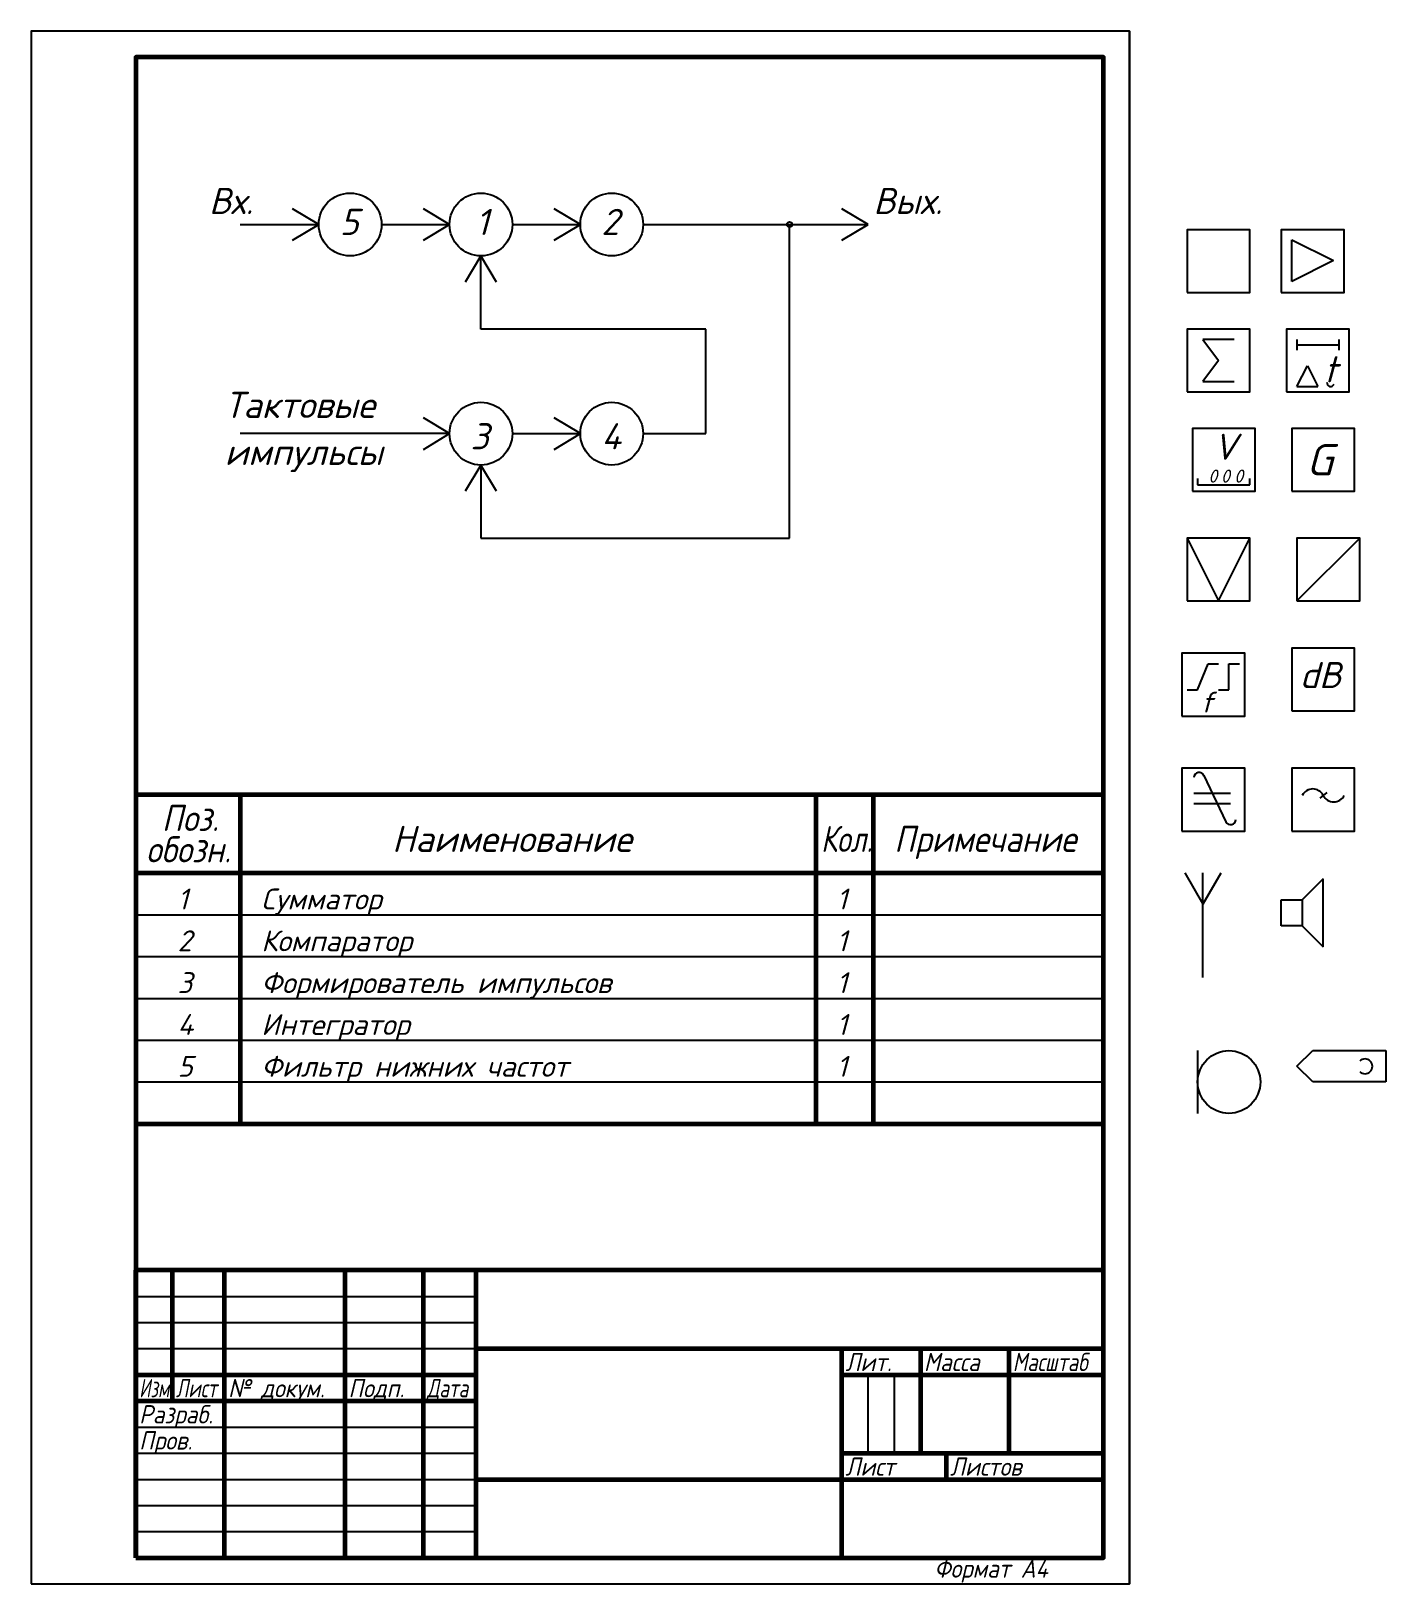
# Model space of a CAD drawing. Header units: millimetres. Extents: x 0 to 259, y 0 to 297.
import ezdxf

# ---------------------------------------------------------------- set-up
doc = ezdxf.new("R2010")
doc.units = ezdxf.units.MM
doc.header["$LTSCALE"] = 0.5
doc.layers.get('Defpoints').update_dxf_attribs({"color": 5})
doc.styles.get("Standard").update_dxf_attribs({"font": 'isocpeui.ttf', "width": 0.9})

# ---------------------------------------------------------------- blocks, each defined once
blk = doc.blocks.new('Ugo1')
at = {"lineweight": -3}
blk.add_lwpolyline([(0, -6), (12, -6), (12, 6), (0, 6)], close=True, dxfattribs=at)
blk = doc.blocks.new('Ugo2')
at = {"lineweight": -3}
for p, q in [((2, -3.91), (2, 4.09)), ((2, 4.09), (10, 0.09)), ((10, 0.09), (2, -3.91))]:
    blk.add_line(p, q, dxfattribs=at)
blk.add_lwpolyline([(0, -6), (12, -6), (12, 6), (0, 6)], close=True, dxfattribs=at)
blk = doc.blocks.new('Ugo3')
at = {"lineweight": -3}
for p, q in [((9, 4), (3, 4)), ((3, 4), (6, 0)), ((6, 0), (3, -4)), ((3, -4), (9, -4))]:
    blk.add_line(p, q, dxfattribs=at)
blk.add_lwpolyline([(0, -6), (12, -6), (12, 6), (0, 6)], close=True, dxfattribs=at)
blk = doc.blocks.new('Ugo4')
at = {"lineweight": -3}
for p, q in [((2, 4), (2, 2)), ((2, 3), (10, 3)), ((10, 4), (10, 2)), ((2, -5), (4, -1)), ((4, -1), (6, -5)), ((2, -5), (6, -5))]:
    blk.add_line(p, q, dxfattribs=at)
blk.add_lwpolyline([(0, -6), (12, -6), (12, 6), (0, 6)], close=True, dxfattribs=at)
blk.add_arc((8.42, -4.29), 0.696, 170.1237, 339.9969, dxfattribs=at)
blk.add_text('t', height=5, dxfattribs=at).set_placement((7.18, -4.18))
blk = doc.blocks.new('Ugo5')
at = {"lineweight": -3}
for p, q in [((1, -3.59), (1, -4.78)), ((1, -4.78), (11, -4.78)), ((11, -4.78), (11, -3.59))]:
    blk.add_line(p, q, dxfattribs=at)
blk.add_lwpolyline([(0, -6), (12, -6), (12, 6), (0, 6)], close=True, dxfattribs=at)
for s, height, p in [('V', 5, (4, 0)), ('0', 2.5, (3.05, -4.37)), ('0', 2.5, (5.46, -4.37)), ('0', 2.5, (8, -4.37))]:
    blk.add_text(s, height=height, dxfattribs=at).set_placement(p)
blk = doc.blocks.new('Ugo6')
at = {"lineweight": -3}
blk.add_lwpolyline([(0, -6), (12, -6), (12, 6), (0, 6)], close=True, dxfattribs=at)
blk.add_text('G', height=6, dxfattribs=at).set_placement((2.78, -2.98))
blk = doc.blocks.new('Ugo7')
at = {"lineweight": -3}
for p, q in [((0, 6), (6, -6)), ((6, -6), (12, 6))]:
    blk.add_line(p, q, dxfattribs=at)
blk.add_lwpolyline([(0, -6), (12, -6), (12, 6), (0, 6)], close=True, dxfattribs=at)
blk = doc.blocks.new('Ugo8')
at = {"lineweight": -3}
blk.add_line((0, -6), (12, 6), dxfattribs=at)
blk.add_lwpolyline([(0, -6), (12, -6), (12, 6), (0, 6)], close=True, dxfattribs=at)
blk = doc.blocks.new('Ugo9')
at = {"lineweight": -3}
for p, q in [((3, -1), (5, 4)), ((5, 4), (7, 4)), ((9, -1), (9, 4)), ((9, 4), (11, 4)), ((1, -1), (3, -1)), ((7, -1), (9, -1))]:
    blk.add_line(p, q, dxfattribs=at)
blk.add_lwpolyline([(0, -6), (12, -6), (12, 6), (0, 6)], close=True, dxfattribs=at)
blk.add_text('f', height=4, dxfattribs=at).set_placement((3.54, -5.35))
blk = doc.blocks.new('Ugo10')
at = {"lineweight": -3}
blk.add_lwpolyline([(0, -6), (12, -6), (12, 6), (0, 6)], close=True, dxfattribs=at)
blk.add_text('dB', height=5, dxfattribs=at).set_placement((1.52, -1.67))
blk = doc.blocks.new('Ugo11')
at = {"lineweight": -3}
for p, q in [((4.19, 4.59), (8.41, -4.23)), ((2.31, 1.21), (9.31, 1.21)), ((9.31, -0.79), (2.31, -0.79))]:
    blk.add_line(p, q, dxfattribs=at)
blk.add_lwpolyline([(0, -6), (12, -6), (12, 6), (0, 6)], close=True, dxfattribs=at)
for centre, start, end in [((3.27, 4.21), 19.1958, 180), ((9.31, -3.79), 205.3566, 0)]:
    blk.add_arc(centre, 1, start, end, dxfattribs=at)
blk = doc.blocks.new('Ugo12')
at = {"lineweight": -3}
blk.add_line((6.71, 1.37), (5.35, 0.31), dxfattribs=at)
blk.add_lwpolyline([(0, -6), (12, -6), (12, 6), (0, 6)], close=True, dxfattribs=at)
for centre, start, end in [((4.02, -0.19), 26.5651, 153.4349), ((8.02, 1.81), 206.5651, 333.4349)]:
    blk.add_arc(centre, 2.24, start, end, dxfattribs=at)
blk = doc.blocks.new('Ugo13')
at = {"lineweight": -3}
for p, q in [((-3.46, 19.99), (0, 14)), ((0, 0), (0, 20)), ((3.44, 19.96), (0, 14))]:
    blk.add_line(p, q, dxfattribs=at)
blk = doc.blocks.new('Ugo14')
at = {"lineweight": -3}
for p, q in [((8, 6.86), (4, 2.86)), ((8, -6.14), (8, 6.86)), ((0, -2.14), (0, 2.86)), ((0, 2.86), (4, 2.86)), ((4, 2.86), (4, -2.14)), ((4, -2.14), (0, -2.14)), ((4, -2.14), (8, -6.14))]:
    blk.add_line(p, q, dxfattribs=at)
blk = doc.blocks.new('Ugo15')
at = {"lineweight": -3}
blk.add_line((0, 6), (0, -6), dxfattribs=at)
blk.add_circle((6, 0), 6, dxfattribs=at)
blk = doc.blocks.new('Ugo16')
at = {"lineweight": -3}
for p, q in [((-17, 0), (-14, 3)), ((-14, 3), (0, 3)), ((0, 3), (0, -3)), ((-14, -3), (-17, 0)), ((0, -3), (-14, -3))]:
    blk.add_line(p, q, dxfattribs=at)
blk.add_arc((-4, 0), 1.41, 225, 135, dxfattribs=at)

msp = doc.modelspace()

# ---------------------------------------------------------------- linework, layer by layer
msp.add_line((210, 297), (210, 0))
at = {"color": 7, "linetype": 'Continuous', "lineweight": -3}
for p, q in [((55, 260), (50, 263)), ((80, 260), (75, 263)), ((105, 260), (100, 263)), ((160, 260), (155, 263)), ((40, 260), (55, 260)), ((50, 257), (55, 260)), ((67, 260), (80, 260)), ((75, 257), (80, 260)), ((92, 260), (105, 260)), ((100, 257), (105, 260)), ((117, 260), (160, 260)), ((145, 200), (145, 260)), ((155, 257), (160, 260)), ((86, 254), (83, 249)), ((89, 249), (86, 254)), ((86, 240), (86, 254)), ((129, 240), (86, 240)), ((129, 220), (129, 240)), ((80, 220), (75, 223)), ((105, 220), (100, 223)), ((80, 220), (40, 220)), ((75, 217), (80, 220)), ((92, 220), (105, 220)), ((100, 217), (105, 220)), ((117, 220), (129, 220)), ((86, 214), (83, 209)), ((89, 209), (86, 214)), ((86, 214), (86, 200)), ((86, 200), (145, 200)), ((20, 128), (205, 128)), ((20, 120), (205, 120)), ((20, 112), (205, 112)), ((20, 104), (205, 104)), ((20, 96), (205, 96)), ((20, 55), (85, 55)), ((20, 50), (85, 50)), ((20, 45), (85, 45)), ((160, 25), (160, 40)), ((165, 40), (165, 25)), ((20, 30), (85, 30)), ((20, 25), (85, 25)), ((20, 20), (85, 20)), ((20, 15), (85, 15)), ((20, 10), (85, 10))]:
    msp.add_line(p, q, dxfattribs=at)
at = {"color": 7, "linetype": 'Continuous', "lineweight": 60}
for p, q in [((20, 151), (205, 151)), ((40, 151), (40, 88)), ((150, 151), (150, 88)), ((161, 151), (161, 88)), ((20, 136), (205, 136)), ((20, 88), (205, 88)), ((205, 60), (20, 60)), ((20, 5), (20, 60)), ((27, 60), (27, 35)), ((37, 5), (37, 60)), ((60, 60), (60, 5)), ((75, 5), (75, 60)), ((85, 60), (85, 5)), ((85, 45), (205, 45)), ((155, 5), (155, 45)), ((170, 45), (170, 25)), ((187, 25), (187, 45)), ((20, 40), (85, 40)), ((155, 40), (205, 40)), ((20, 35), (85, 35)), ((155, 25), (205, 25)), ((175, 20), (175, 25)), ((85, 20), (205, 20))]:
    msp.add_line(p, q, dxfattribs=at)
at = {"color": 7, "linetype": 'Continuous'}
msp.add_line((155, 45), (155, 40), dxfattribs=at)
at = {"color": 7, "linetype": 'Continuous', "lineweight": 60}
msp.add_lwpolyline([(20, 5), (205, 5), (205, 292), (20, 292)], close=True, dxfattribs=at)
at = {"color": 7, "linetype": 'Continuous', "lineweight": -3}
for centre, radius in [((61, 260), 6), ((86, 260), 6), ((111, 260), 6), ((145, 260), 0.5), ((86, 220), 6), ((111, 220), 6)]:
    msp.add_circle(centre, radius, dxfattribs=at)
at = {"layer": 'Defpoints'}
msp.add_lwpolyline([(0, 0), (210, 0), (210, 297), (0, 297)], close=True, dxfattribs=at)

# ---------------------------------------------------------------- block references
for name, p in [('Ugo1', (221, 253)), ('Ugo2', (239, 253)), ('Ugo3', (221, 234)), ('Ugo4', (240, 234)), ('Ugo5', (222, 215)), ('Ugo6', (241, 215)), ('Ugo7', (221, 194)), ('Ugo8', (242, 194)), ('Ugo10', (241, 173)), ('Ugo9', (220, 172)), ('Ugo11', (220, 150)), ('Ugo12', (241, 150)), ('Ugo13', (224, 116)), ('Ugo14', (239, 128)), ('Ugo15', (223, 96)), ('Ugo16', (259, 99))]:
    msp.add_blockref(name, p)

# ---------------------------------------------------------------- texts
at = {"color": 7, "linetype": 'Continuous', "lineweight": -3}
for s, height, p in [('Вх.', 5, (34, 262)), ('Вых.', 5, (161, 262)), ('5', 5, (59, 258)), ('1', 5, (85, 258)), ('2', 5, (109, 258)), ('Тактовые', 5, (37, 223)), ('3', 5, (84, 217)), ('4', 5, (109, 217)), ('импульсы', 5, (37, 214)), ('Наименование', 5, (69, 140)), ('1', 4, (28, 129)), ('Сумматор', 4, (44, 129)), ('1', 4, (154, 129)), ('2', 4, (28, 121)), ('Компаратор', 4, (44, 121)), ('1', 4, (154, 121)), ('3', 4, (28, 113)), ('Формирователь импульсов', 4, (44, 113)), ('1', 4, (154, 113)), ('4', 4, (28, 105)), ('Интегратор', 4, (44, 105)), ('1', 4, (154, 105)), ('5', 4, (28, 97)), ('Фильтр нижних частот', 4, (44, 97)), ('1', 4, (154, 97))]:
    msp.add_text(s, height=height, dxfattribs=at).set_placement(p)
for s, height, width, p in [('Поз.', 5, 0.9, (25, 144)), ('обозн.', 5, 0.9, (22, 138)), ('Кол.', 5, 0.8, (151, 140)), ('Примечание', 5, 0.9, (165, 140)), ('Лит.', 3.5, 0.9, (155.67, 40.7)), ('Масса', 3.5, 0.9, (170.67, 40.7)), ('Масштаб', 3.5, 0.8, (187.67, 40.7)), ('Изм.', 3.5, 0.7, (20.67, 35.7)), ('Лист', 3.5, 0.75, (27.67, 35.7)), ('№ докум.', 3.5, 0.9, (37.67, 35.7)), ('Подп.', 3.5, 0.9, (60.67, 35.7)), ('Дата', 3.5, 0.75, (75.67, 35.7)), ('Разраб.', 3.5, 0.9, (20.67, 30.7)), ('Пров.', 3.5, 0.9, (20.67, 25.7)), ('Лист', 3.5, 0.9, (155.67, 20.7)), ('Листов', 3.5, 0.9, (175.67, 20.7))]:
    msp.add_text(s, height=height, dxfattribs=dict(at, width=width)).set_placement(p)
at = {"color": 7, "linetype": 'Continuous', "lineweight": 70, "width": 0.9}
msp.add_text('Формат А4', height=3.5, dxfattribs=at).set_placement((172.66, 1.2))

doc.saveas('drawing.dxf')
